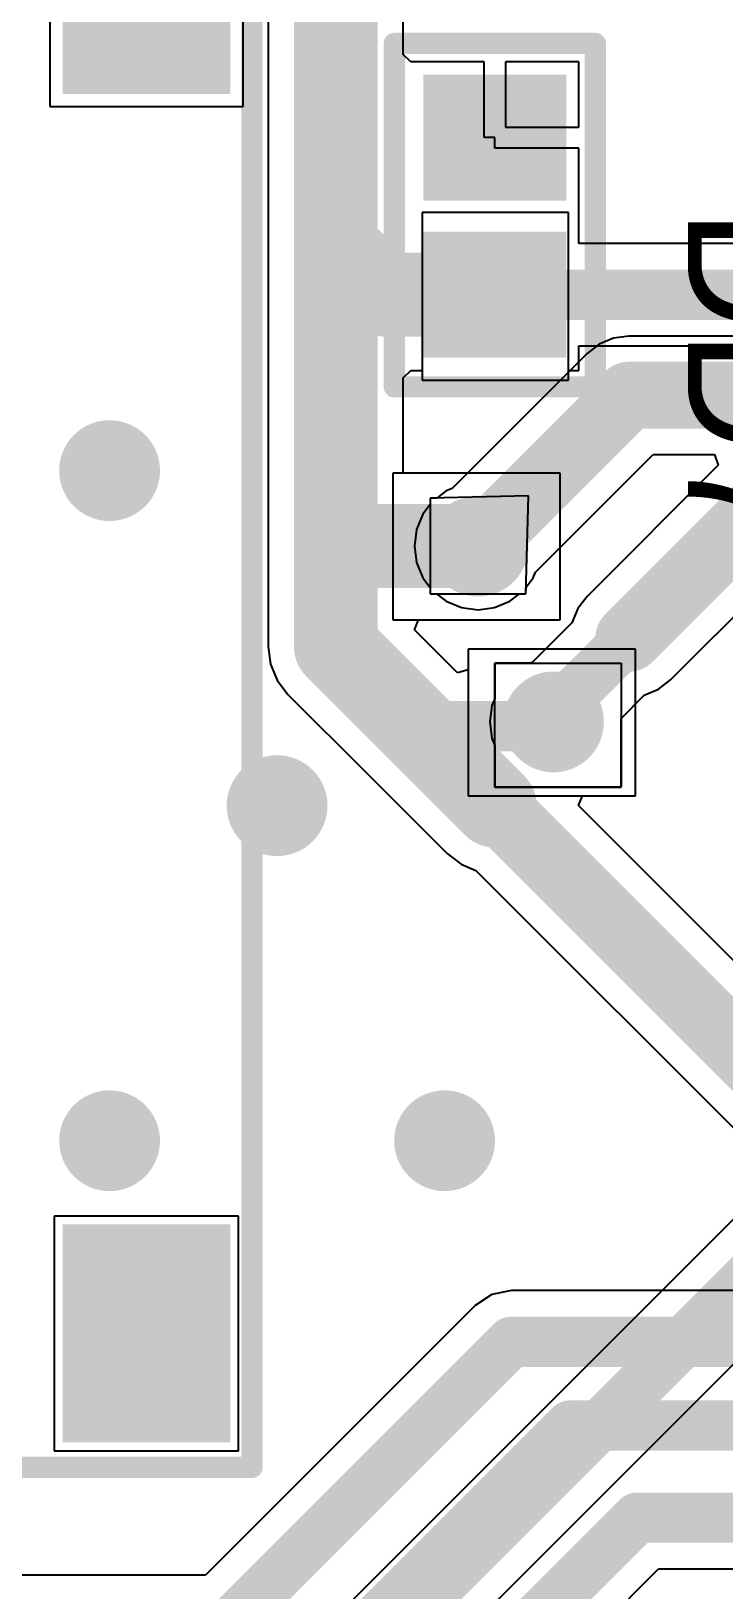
# Model space of a CAD drawing. Header units: millimetres. Extents: x -0.1 to 95.7, y -2.6 to 60.7.
# Drawn here: x 46.66 to 54.93, y 29.64 to 48.25 of the extents above; entities that cross this region are included whole.
import ezdxf

# ---------------------------------------------------------------- set-up
doc = ezdxf.new("R2010")
doc.units = ezdxf.units.MM
for name, color, linetype in [('BottomLayer', 5, 'Continuous'), ('BottomSolder', 6, 'Continuous'), ('MultiLayer', 9, 'Continuous'), ('TopLayer', 1, 'Continuous'), ('TopOverlay', 2, 'Continuous'), ('TopPaste', 8, 'Continuous'), ('TopSolder', 216, 'Continuous'), ('ViaHoleLayer', 16, 'Continuous')]:
    doc.layers.add(name, color=color, linetype=linetype)

# ---------------------------------------------------------------- blocks, each defined once
blk = doc.blocks.new('TMR1SM_SMD_3')
at = {"layer": 'TopLayer'}
for points in [[(-17.3, 14.34), (-14.9, 14.34), (-17.3, 16.14), (-14.9, 16.14)], [(-1.2, 14.34), (1.2, 14.34), (-1.2, 16.14), (1.2, 16.14)]]:
    blk.add_solid(points, dxfattribs=at)
at = {"layer": 'TopOverlay', "const_width": 0.254}
for points in [[(1.6, 16.5), (-17.7, 16.5)], [(1.6, -1.3), (1.6, 16.5)]]:
    blk.add_lwpolyline(points, dxfattribs=at)
at = {"layer": 'TopOverlay', "const_width": 0.127}
blk.add_lwpolyline([(1.536, 16.5, 1), (1.663, 16.5, 1)], format="xyb", close=True, dxfattribs=at)
blk.add_lwpolyline([(1.536, 16.5, 1), (1.663, 16.5, 1)], format="xyb", close=True, dxfattribs=at)
at = {"layer": 'TopPaste'}
for points in [[(-17.3, 14.34), (-14.9, 14.34), (-17.3, 16.14), (-14.9, 16.14)], [(-1.2, 14.34), (1.2, 14.34), (-1.2, 16.14), (1.2, 16.14)]]:
    blk.add_solid(points, dxfattribs=at)
at = {"layer": 'TopSolder'}
for points in [[(-17.402, 14.238), (-14.798, 14.238), (-17.402, 16.242), (-14.798, 16.242)], [(-1.302, 14.238), (1.302, 14.238), (-1.302, 16.242), (1.302, 16.242)]]:
    blk.add_solid(points, dxfattribs=at)
blk = doc.blocks.new('C_________0805_40')
at = {"layer": 'TopLayer'}
for points in [[(-0.65, -0.75), (0.65, -0.75), (-0.65, 0.75), (0.65, 0.75)], [(1.225, -0.75), (2.525, -0.75), (1.225, 0.75), (2.525, 0.75)]]:
    blk.add_solid(points, dxfattribs=at)
at = {"layer": 'TopOverlay', "const_width": 0.254}
for points in [[(-1.1, 1.2), (3, 1.2)], [(-1.1, 1.2), (-1.1, -1.2)], [(3, 1.2), (3, -1.2)], [(-1.1, -1.2), (2, -1.2)], [(2, -1.2), (3, -1.2)]]:
    blk.add_lwpolyline(points, dxfattribs=at)
at = {"layer": 'TopOverlay', "const_width": 0.127}
for points in [[(-1.164, 1.2, 1), (-1.037, 1.2, 1)], [(-1.164, 1.2, 1), (-1.037, 1.2, 1)], [(2.936, 1.2, 1), (3.063, 1.2, 1)], [(2.936, 1.2, 1), (3.063, 1.2, 1)], [(-1.164, -1.2, 1), (-1.037, -1.2, 1)], [(-1.164, -1.2, 1), (-1.037, -1.2, 1)], [(1.937, -1.2, 1), (2.064, -1.2, 1)], [(1.937, -1.2, 1), (2.064, -1.2, 1)], [(2.936, -1.2, 1), (3.063, -1.2, 1)], [(2.936, -1.2, 1), (3.063, -1.2, 1)]]:
    blk.add_lwpolyline(points, format="xyb", close=True, dxfattribs=at)
at = {"layer": 'TopPaste'}
for points in [[(-0.65, -0.75), (0.65, -0.75), (-0.65, 0.75), (0.65, 0.75)], [(1.225, -0.75), (2.525, -0.75), (1.225, 0.75), (2.525, 0.75)]]:
    blk.add_solid(points, dxfattribs=at)
at = {"layer": 'TopSolder'}
for points in [[(-0.752, -0.852), (0.752, -0.852), (-0.752, 0.852), (0.752, 0.852)], [(1.123, -0.852), (2.627, -0.852), (1.123, 0.852), (2.627, 0.852)]]:
    blk.add_solid(points, dxfattribs=at)

msp = doc.modelspace()

# ---------------------------------------------------------------- linework, layer by layer
at = {"layer": 'BottomLayer'}
for p, q in [((53.447, 44.511), (53.301, 44.399)), ((53.617, 44.582), (53.447, 44.511)), ((53.8, 44.606), (53.617, 44.582)), ((78.508, 44.606), (53.8, 44.606)), ((53.301, 44.399), (51.689, 42.787)), ((52.687, 41.789), (54.092, 43.194)), ((54.092, 43.194), (54.823, 43.194)), ((54.823, 43.194), (54.868, 43.067)), ((54.868, 43.067), (53.301, 41.499)), ((52.6, 42.7), (51.429, 42.671)), ((51.508, 42.673), (51.429, 42.671)), ((51.429, 42.671), (51.429, 41.529)), ((51.429, 42.671), (51.429, 42.595)), ((51.62, 42.759), (51.508, 42.673)), ((51.689, 42.787), (51.62, 42.759)), ((52.571, 41.529), (52.6, 42.7)), ((51.341, 42.48), (51.265, 42.297)), ((51.429, 42.595), (51.341, 42.48)), ((51.265, 42.297), (51.239, 42.1)), ((51.239, 42.1), (51.265, 41.903)), ((51.265, 41.903), (51.341, 41.72)), ((54.299, 40.501), (55.692, 41.894)), ((51.341, 41.72), (51.429, 41.605)), ((52.573, 41.608), (52.659, 41.72)), ((52.659, 41.72), (52.687, 41.789)), ((51.429, 41.605), (51.429, 41.529)), ((51.429, 41.529), (52.571, 41.529)), ((51.429, 41.529), (51.505, 41.529)), ((51.505, 41.529), (51.62, 41.441)), ((52.38, 41.441), (52.495, 41.529)), ((52.495, 41.529), (52.571, 41.529)), ((52.571, 41.529), (52.573, 41.608)), ((53.301, 41.499), (53.189, 41.353)), ((51.62, 41.441), (51.803, 41.365)), ((51.803, 41.365), (52, 41.339)), ((52, 41.339), (52.197, 41.365)), ((52.197, 41.365), (52.38, 41.441)), ((53.189, 41.353), (53.118, 41.183)), ((53.118, 41.183), (52.646, 40.711)), ((52.2, 39.221), (52.2, 40.7)), ((52.2, 40.7), (53.707, 40.7)), ((52.62, 40.7), (52.2, 40.7)), ((52.2, 40.7), (52.2, 40.28)), ((52.646, 40.711), (52.62, 40.7)), ((53.707, 40.7), (53.707, 39.221)), ((53.983, 40.318), (54.153, 40.389)), ((54.153, 40.389), (54.299, 40.501)), ((52.165, 40.197), (52.139, 40)), ((52.2, 40.28), (52.165, 40.197)), ((53.707, 40.042), (53.983, 40.318)), ((53.707, 39.221), (53.707, 40.042)), ((52.139, 40), (52.165, 39.803)), ((53.707, 40), (53.707, 40)), ((52.165, 39.803), (52.2, 39.72)), ((52.2, 39.72), (52.2, 39.221)), ((60.502, 39.517), (48.697, 27.712)), ((53.707, 39.221), (52.2, 39.221)), ((52.2, 39.221), (53.707, 39.221)), ((49.383, 26.667), (61.367, 38.652))]:
    msp.add_line(p, q, dxfattribs=at)
for points, const_width in [([(52, 42.1), (53.8, 43.9)], 0.8), ([(53.8, 43.9), (78.8, 43.9)], 0.8), ([(53.8, 41), (55.4, 42.6)], 0.8), ([(52.9, 40.1), (53.8, 41)], 0.6), ([(52.9, 40), (52.9, 40.1)], 0.6), ([(48.95, 27.1), (61.3, 39.45)], 0.6)]:
    msp.add_lwpolyline(points, dxfattribs=dict(at, const_width=const_width))
for points, const_width in [([(53.6, 43.9, 1), (54, 43.9, 1)], 0.4), ([(53.6, 43.9, 1), (54, 43.9, 1)], 0.4), ([(47.35, 43, 1), (47.85, 43, 1)], 0.5), ([(51.75, 42.1, 1), (52.25, 42.1, 1)], 0.5), ([(51.8, 42.1, 1), (52.2, 42.1, 1)], 0.4), ([(53.6, 41, 1), (54, 41, 1)], 0.4), ([(53.65, 41, 1), (53.95, 41, 1)], 0.3), ([(52.65, 40, 1), (53.15, 40, 1)], 0.5), ([(52.75, 40.1, 1), (53.05, 40.1, 1)], 0.3), ([(52.75, 40.1, 1), (53.05, 40.1, 1)], 0.3), ([(52.75, 40, 1), (53.05, 40, 1)], 0.3), ([(49.35, 39, 1), (49.85, 39, 1)], 0.5), ([(47.35, 35, 1), (47.85, 35, 1)], 0.5), ([(51.35, 35, 1), (51.85, 35, 1)], 0.5)]:
    msp.add_lwpolyline(points, format="xyb", close=True, dxfattribs=dict(at, const_width=const_width))
at = {"layer": 'BottomSolder', "const_width": 0.602}
for points in [[(47.299, 43, 1), (47.901, 43, 1)], [(51.699, 42.1, 1), (52.301, 42.1, 1)], [(52.599, 40, 1), (53.201, 40, 1)], [(49.299, 39, 1), (49.901, 39, 1)], [(47.299, 35, 1), (47.901, 35, 1)], [(51.299, 35, 1), (51.901, 35, 1)]]:
    msp.add_lwpolyline(points, format="xyb", close=True, dxfattribs=at)
at = {"layer": 'MultiLayer', "const_width": 0.5}
for points in [[(47.35, 43, 1), (47.85, 43, 1)], [(51.75, 42.1, 1), (52.25, 42.1, 1)], [(52.65, 40, 1), (53.15, 40, 1)], [(49.35, 39, 1), (49.85, 39, 1)], [(47.35, 35, 1), (47.85, 35, 1)], [(51.35, 35, 1), (51.85, 35, 1)]]:
    msp.add_lwpolyline(points, format="xyb", close=True, dxfattribs=at)
at = {"layer": 'TopLayer'}
for p, q in [((49.493, 52.266), (49.493, 45.686)), ((51.107, 47.969), (51.107, 50.848)), ((49.194, 47.346), (49.194, 50.254)), ((46.886, 50.2), (46.886, 47.346)), ((46.886, 50.127), (46.886, 47.346)), ((49.194, 47.346), (49.194, 50.2)), ((51.196, 47.879), (51.107, 47.969)), ((52.073, 47.879), (51.196, 47.879)), ((52.073, 46.975), (52.073, 47.879)), ((53.204, 47.879), (52.327, 47.879)), ((52.327, 47.879), (52.327, 47.102)), ((53.204, 47.102), (53.204, 47.879)), ((46.886, 47.346), (49.194, 47.346)), ((46.886, 47.346), (49.194, 47.346)), ((52.327, 47.102), (53.204, 47.102)), ((52.2, 46.975), (52.073, 46.975)), ((52.2, 46.848), (52.2, 46.975)), ((53.204, 46.848), (52.2, 46.848)), ((53.204, 46.071), (53.204, 46.848)), ((53.081, 46.081), (51.331, 46.081)), ((51.331, 46.081), (51.331, 44.081)), ((53.081, 44.081), (53.081, 46.081)), ((53.204, 46.004), (53.204, 46.071)), ((53.204, 46.071), (53.204, 46.071)), ((53.204, 45.712), (53.204, 46.004)), ((53.204, 46.004), (53.204, 46.004)), ((49.493, 45.686), (49.493, 42.1)), ((55.5, 45.712), (53.204, 45.712)), ((53.204, 44.196), (53.204, 44.488)), ((53.204, 44.488), (55.41, 44.488)), ((51.107, 44.106), (51.196, 44.196)), ((51.107, 42.969), (51.107, 44.106)), ((51.196, 44.196), (51.331, 44.196)), ((51.331, 44.196), (51.331, 44.081)), ((53.081, 44.081), (53.081, 44.196)), ((53.081, 44.196), (53.204, 44.196)), ((51.331, 44.081), (53.081, 44.081)), ((51.331, 44.081), (53.081, 44.081)), ((50.981, 42.969), (50.981, 41.219)), ((52.981, 42.969), (50.981, 42.969)), ((52.981, 42.969), (51.107, 42.969)), ((52.981, 41.219), (52.981, 42.969)), ((52.981, 41.219), (52.981, 42.969)), ((49.493, 42.1), (49.493, 40.9)), ((50.981, 41.219), (52.981, 41.219)), ((51.24, 41.101), (51.288, 41.219)), ((51.288, 41.219), (52.981, 41.219)), ((51.754, 40.587), (51.24, 41.101)), ((49.493, 40.9), (49.521, 40.691)), ((51.881, 40.869), (51.881, 39.119)), ((53.881, 40.869), (51.881, 40.869)), ((53.881, 40.869), (51.881, 40.869)), ((51.881, 40.869), (51.881, 40.622)), ((53.881, 39.119), (53.881, 40.869)), ((53.881, 39.119), (53.881, 40.869)), ((49.521, 40.691), (49.601, 40.497)), ((51.881, 40.622), (51.754, 40.587)), ((49.601, 40.497), (49.729, 40.329)), ((49.729, 40.329), (50.679, 39.379)), ((50.679, 39.379), (51.629, 38.429)), ((51.881, 39.119), (53.881, 39.119)), ((53.197, 39.001), (53.246, 39.119)), ((53.246, 39.119), (53.881, 39.119)), ((57.267, 34.931), (53.197, 39.001)), ((51.629, 38.429), (51.797, 38.301)), ((51.797, 38.301), (51.974, 38.228)), ((51.974, 38.228), (56.476, 33.726)), ((49.14, 34.1), (46.94, 34.1)), ((46.94, 34.1), (46.94, 31.3)), ((49.14, 31.3), (49.14, 34.1)), ((52.166, 33.165), (51.967, 33.033)), ((52.4, 33.212), (52.166, 33.165)), ((58.953, 33.212), (52.4, 33.212)), ((51.967, 33.033), (48.747, 29.812)), ((46.94, 31.3), (49.14, 31.3)), ((48.747, 29.812), (40.1, 29.812)), ((50.533, 26.267), (54.153, 29.888)), ((54.153, 29.888), (61.6, 29.888))]:
    msp.add_line(p, q, dxfattribs=at)
for points, const_width in [([(50.3, 45.686), (50.3, 52.6)], 1), ([(50.3, 42.1), (50.3, 45.686)], 1), ([(50.3, 45.686), (50.886, 45.1)], 1), ([(50.886, 45.1), (52.2, 45.1)], 1), ([(52.2, 45.1), (55.5, 45.1)], 0.6), ([(50.3, 40.9), (50.3, 42.1)], 1), ([(50.3, 42.1), (52, 42.1)], 1), ([(50.3, 40.9), (51.25, 39.95)], 1), ([(51.25, 39.95), (52.2, 39)], 1), ([(51.25, 39.95), (52.85, 39.95)], 0.6), ([(52.85, 39.95), (52.9, 40)], 0.6), ([(52.2, 39), (56.975, 34.225)], 0.8), ([(49, 29.2), (52.4, 32.6)], 0.6), ([(52.4, 32.6), (62, 32.6)], 0.6), ([(49.5, 28), (53.1, 31.6)], 0.6), ([(53.1, 31.6), (61.7, 31.6)], 0.6), ([(50.1, 26.7), (53.9, 30.5)], 0.6), ([(53.9, 30.5), (61.6, 30.5)], 0.6)]:
    msp.add_lwpolyline(points, dxfattribs=dict(at, const_width=const_width))
for points, const_width in [([(50.05, 45.686, 1), (50.55, 45.686, 1)], 0.5), ([(50.05, 45.686, 1), (50.55, 45.686, 1)], 0.5), ([(50.05, 45.686, 1), (50.55, 45.686, 1)], 0.5), ([(50.636, 45.1, 1), (51.136, 45.1, 1)], 0.5), ([(50.636, 45.1, 1), (51.136, 45.1, 1)], 0.5), ([(51.95, 45.1, 1), (52.45, 45.1, 1)], 0.5), ([(52.05, 45.1, 1), (52.35, 45.1, 1)], 0.3), ([(47.35, 43, 1), (47.85, 43, 1)], 0.5), ([(50.05, 42.1, 1), (50.55, 42.1, 1)], 0.5), ([(50.05, 42.1, 1), (50.55, 42.1, 1)], 0.5), ([(50.05, 42.1, 1), (50.55, 42.1, 1)], 0.5), ([(51.75, 42.1, 1), (52.25, 42.1, 1)], 0.5), ([(51.75, 42.1, 1), (52.25, 42.1, 1)], 0.5), ([(50.05, 40.9, 1), (50.55, 40.9, 1)], 0.5), ([(50.05, 40.9, 1), (50.55, 40.9, 1)], 0.5), ([(51, 39.95, 1), (51.5, 39.95, 1)], 0.5), ([(51, 39.95, 1), (51.5, 39.95, 1)], 0.5), ([(52.65, 40, 1), (53.15, 40, 1)], 0.5), ([(51.1, 39.95, 1), (51.4, 39.95, 1)], 0.3), ([(52.7, 39.95, 1), (53, 39.95, 1)], 0.3), ([(52.7, 39.95, 1), (53, 39.95, 1)], 0.3), ([(52.75, 40, 1), (53.05, 40, 1)], 0.3), ([(49.35, 39, 1), (49.85, 39, 1)], 0.5), ([(51.95, 39, 1), (52.45, 39, 1)], 0.5), ([(52, 39, 1), (52.4, 39, 1)], 0.4), ([(47.35, 35, 1), (47.85, 35, 1)], 0.5), ([(51.35, 35, 1), (51.85, 35, 1)], 0.5), ([(52.25, 32.6, 1), (52.55, 32.6, 1)], 0.3), ([(52.25, 32.6, 1), (52.55, 32.6, 1)], 0.3), ([(52.95, 31.6, 1), (53.25, 31.6, 1)], 0.3), ([(52.95, 31.6, 1), (53.25, 31.6, 1)], 0.3), ([(53.75, 30.5, 1), (54.05, 30.5, 1)], 0.3), ([(53.75, 30.5, 1), (54.05, 30.5, 1)], 0.3)]:
    msp.add_lwpolyline(points, format="xyb", close=True, dxfattribs=dict(at, const_width=const_width))
at = {"layer": 'TopSolder', "const_width": 0.602}
for points in [[(47.299, 43, 1), (47.901, 43, 1)], [(51.699, 42.1, 1), (52.301, 42.1, 1)], [(52.599, 40, 1), (53.201, 40, 1)], [(49.299, 39, 1), (49.901, 39, 1)], [(47.299, 35, 1), (47.901, 35, 1)], [(51.299, 35, 1), (51.901, 35, 1)]]:
    msp.add_lwpolyline(points, format="xyb", close=True, dxfattribs=at)
at = {"layer": 'ViaHoleLayer', "const_width": 0.3}
for points in [[(47.45, 43, 1), (47.75, 43, 1)], [(51.85, 42.1, 1), (52.15, 42.1, 1)], [(52.75, 40, 1), (53.05, 40, 1)], [(49.45, 39, 1), (49.75, 39, 1)], [(47.45, 35, 1), (47.75, 35, 1)], [(51.45, 35, 1), (51.75, 35, 1)]]:
    msp.add_lwpolyline(points, format="xyb", close=True, dxfattribs=at)

# ---------------------------------------------------------------- block references
for name, p, rotation in [('TMR1SM_SMD_3', (32.8, 32.7), 270), ('C_________0805_40', (52.2, 45.1), 90)]:
    msp.add_blockref(name, p, dxfattribs=dict(rotation=rotation))

# ---------------------------------------------------------------- texts
at = {"layer": 'TopOverlay'}
msp.add_text('DD7', height=1.5, rotation=270, dxfattribs=at).set_placement((54.505, 46.128))

doc.saveas('drawing.dxf')
